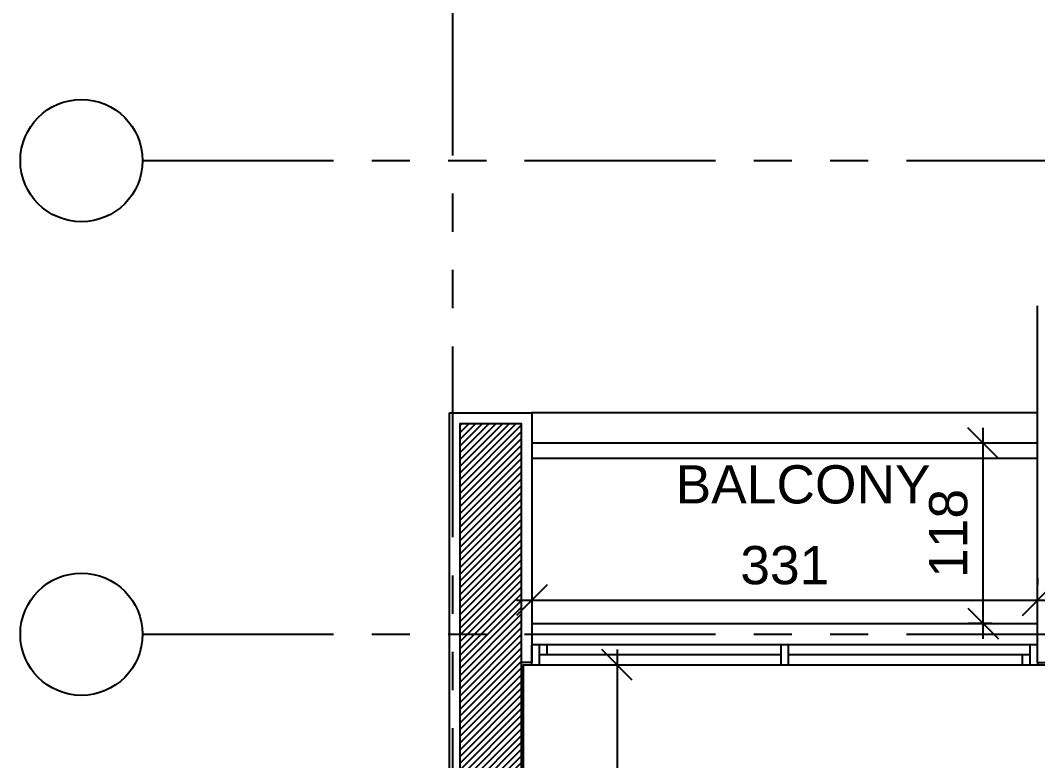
# Model space of a CAD drawing. Extents: x 83 to 143.2, y -2.6 to 70.8.
# Drawn here: x 88.85 to 95.51, y 17.77 to 22.62 of the extents above; entities that cross this region are included whole.
import ezdxf
from ezdxf.enums import TextEntityAlignment as Align

# ---------------------------------------------------------------- set-up
doc = ezdxf.new("R2010")
doc.units = 0
doc.header["$MEASUREMENT"] = 0
doc.header["$PDMODE"] = 3
doc.header["$PDSIZE"] = 0.3
doc.linetypes.add('AXIS_100$0$A-AXIS$0$PHANTOM', pattern=[2.5, 1.25, -0.25, 0.25, -0.25, 0.25, -0.25])
doc.layers.get('0').update_dxf_attribs({"linetype": 'CONTINUOUS'})
doc.layers.get('DEFPOINTS').update_dxf_attribs({"linetype": 'CONTINUOUS'})
for name, color, linetype in [('A-ALU', 9, 'CONTINUOUS'), ('A-BALUST', 1, 'CONTINUOUS'), ('a-dim', 3, 'CONTINUOUS'), ('A-HATCH-CONC', 8, 'CONTINUOUS'), ('A-NOMENCLATURE', 3, 'CONTINUOUS'), ('A-PLASTER', 8, 'CONTINUOUS'), ('A-PROJECTION', 9, 'CONTINUOUS'), ('a-revetement', 1, 'CONTINUOUS'), ('AXIS_100$0$A-AXIS-100', 10, 'AXIS_100$0$A-AXIS$0$PHANTOM'), ('S-8TH$0$A-STR 7-8TH', 2, 'CONTINUOUS')]:
    doc.layers.add(name, color=color, linetype=linetype)
doc.styles.add('A100-STEXT', font='ARIAL.TTF', dxfattribs={"height": 0.25})
doc.dimstyles.new('A100-DIM', dxfattribs={"dimtxt": 0.25, "dimasz": 0.2, "dimexe": 0.1, "dimexo": 0.3, "dimgap": 0.1, "dimtad": 1, "dimlfac": 100, "dimrnd": 0.5, "dimdsep": 46, "dimtxsty": 'A100-STEXT', "dimblk1": 'OBLIQUE', "dimblk2": 'OBLIQUE', "dimsah": 1, "dimcen": -0.05, "dimdle": 0.1, "dimclrd": 15, "dimclre": 15, "dimclrt": 256, "dimadec": 0, "dimazin": 0, "dimtfac": 0.28, "dimtix": 1, "dimtmove": 2, "dimatfit": 3, "dimldrblk": 'OBLIQUE', "dimfxl": 0, "dimtolj": 1, "dimarcsym": 0})

# ---------------------------------------------------------------- blocks, each defined once
blk = doc.blocks.new('A$C5D3262F0')
at = {"layer": 'A-ALU'}
for p, q in [((3.8584, 18.53), (0.5484, 18.53)), ((0.5484, 18.4), (0.5484, 18.53)), ((0.5984, 18.4), (0.5984, 18.53)), ((0.6484, 18.465), (0.6484, 18.53)), ((3.8084, 18.4), (3.8084, 18.53)), ((2.1784, 18.465), (0.5984, 18.465)), ((3.8084, 18.465), (2.2284, 18.465)), ((3.7584, 18.4), (3.7584, 18.465)), ((0.5484, 18.4), (3.8584, 18.4))]:
    blk.add_line(p, q, dxfattribs=at)
blk.add_lwpolyline([(2.2284, 18.53), (2.1784, 18.53), (2.1784, 18.4), (2.2284, 18.4)], close=True, dxfattribs=at)
blk = doc.blocks.new('_OBLIQUE')
at = {"color": 0, "linetype": 'ByBlock'}
blk.add_line((-0.5, -0.5), (0.5, 0.5), dxfattribs=at)
blk = doc.blocks.new('*D143')
at = {"layer": 'a-dim', "color": 15, "lineweight": -2}
for p, q in [((92.7549, 18.5), (92.7549, 14.815)), ((92.4428, 18.4), (92.8549, 18.4)), ((92.4428, 14.915), (92.8549, 14.915))]:
    blk.add_line(p, q, dxfattribs=at)
at = {"layer": 'DEFPOINTS', "color": 0}
for p in [(92.1428, 18.4), (92.1428, 14.915), (92.7549, 14.915)]:
    blk.add_point(p, dxfattribs=at)
at = {"layer": 'a-dim', "color": 15, "lineweight": -2, "xscale": 0.2, "yscale": 0.2, "zscale": 0.2}
for p, rotation in [((92.7549, 18.4), 90), ((92.7549, 14.915), 270)]:
    blk.add_blockref('_OBLIQUE', p, dxfattribs=dict(at, rotation=rotation))
at = {"layer": 'a-dim', "insert": (92.5272, 16.6575), "char_height": 0.25, "attachment_point": 5, "rotation": 90, "style": 'A100-STEXT'}
blk.add_mtext('\\A1;348.5', dxfattribs=at)
blk = doc.blocks.new('*D160')
at = {"layer": 'a-dim', "color": 15, "lineweight": -2}
for p, q in [((92.1978, 18.97), (92.1978, 18.9228)), ((95.5078, 18.97), (95.5078, 18.9228)), ((92.0978, 18.8228), (95.6078, 18.8228))]:
    blk.add_line(p, q, dxfattribs=at)
at = {"layer": 'DEFPOINTS', "color": 0}
for p in [(95.5078, 18.8228), (92.1978, 18.67), (95.5078, 18.67)]:
    blk.add_point(p, dxfattribs=at)
at = {"layer": 'a-dim', "color": 15, "lineweight": -2, "xscale": 0.2, "yscale": 0.2, "zscale": 0.2, "rotation": 180}
blk.add_blockref('_OBLIQUE', (92.1978, 18.8228), dxfattribs=at)
at = {"layer": 'a-dim', "color": 15, "lineweight": -2, "xscale": 0.2, "yscale": 0.2, "zscale": 0.2}
blk.add_blockref('_OBLIQUE', (95.5078, 18.8228), dxfattribs=at)
at = {"layer": 'a-dim', "insert": (93.8528, 19.0506), "char_height": 0.25, "attachment_point": 5, "style": 'A100-STEXT'}
blk.add_mtext('\\A1;331', dxfattribs=at)
blk = doc.blocks.new('*D161')
at = {"layer": 'a-dim', "color": 15, "lineweight": -2}
for p, q in [((95.1517, 18.57), (95.1517, 19.95)), ((95.2078, 19.85), (95.0517, 19.85)), ((95.2078, 18.67), (95.0517, 18.67))]:
    blk.add_line(p, q, dxfattribs=at)
at = {"layer": 'DEFPOINTS', "color": 0}
for p in [(95.1517, 19.85), (95.5078, 19.85), (95.5078, 18.67)]:
    blk.add_point(p, dxfattribs=at)
at = {"layer": 'a-dim', "color": 15, "lineweight": -2, "xscale": 0.2, "yscale": 0.2, "zscale": 0.2}
for p, rotation in [((95.1517, 19.85), 90), ((95.1517, 18.67), 270)]:
    blk.add_blockref('_OBLIQUE', p, dxfattribs=dict(at, rotation=rotation))
at = {"layer": 'a-dim', "insert": (94.9241, 19.26), "char_height": 0.25, "attachment_point": 5, "rotation": 90, "style": 'A100-STEXT'}
blk.add_mtext('\\A1;118', dxfattribs=at)

msp = doc.modelspace()

# ---------------------------------------------------------------- hatches: boundary and pattern name
at = {"layer": 'A-HATCH-CONC', "ltscale": 4}
h = msp.add_hatch(dxfattribs=at)
h.set_pattern_fill('ANSI31', color=256, scale=0.25, style=0)
h.set_pattern_definition([(45, (91.649424, -3e-10), (-0.022097087, 0.022097087), [])])
h.paths.add_polyline_path([(92.12779, 19.98), (91.72779, 19.98), (91.72779, 3.57), (93.67779, 3.57), (95.87779, 3.87), (95.87779, 5.8), (95.57779, 5.8), (95.57779, 4.13187), (93.65743, 3.87), (92.12779, 3.87)])

# ---------------------------------------------------------------- linework, layer by layer
at = {"layer": 'A-ALU'}
msp.add_line((92.19779, 18.67), (95.50779, 18.67), dxfattribs=at)
at = {"layer": 'A-BALUST'}
for p, q in [((95.50779, 19.85), (92.19779, 19.85)), ((95.50779, 19.75), (92.19779, 19.75))]:
    msp.add_line(p, q, dxfattribs=at)
at = {"layer": 'A-PLASTER'}
for points in [[(94.57779, 14.315), (94.49279, 14.315), (94.49279, 14.915), (94.31279, 14.915), (94.31279, 14.315), (92.14279, 14.315), (92.14279, 18.4), (92.19779, 18.4), (92.19779, 18.415)], [(95.50779, 18.415), (95.50779, 18.4), (95.56279, 18.4), (95.56279, 14.315), (95.47779, 14.315)]]:
    msp.add_lwpolyline(points, dxfattribs=at)
at = {"layer": 'A-PROJECTION'}
msp.add_line((95.50779, 20.05), (92.19779, 20.05), dxfattribs=at)
at = {"layer": 'a-revetement'}
for p, q in [((95.50779, 18.415), (95.50779, 20.75)), ((91.65779, 3.5), (91.65779, 20.05)), ((91.65779, 20.05), (92.19779, 20.05)), ((92.19779, 20.05), (92.19779, 18.415)), ((92.19779, 18.415), (92.12779, 18.415)), ((95.50779, 18.415), (95.57779, 18.415))]:
    msp.add_line(p, q, dxfattribs=at)
at = {"layer": 'AXIS_100$0$A-AXIS-100'}
for p, q in [((91.67779, 32.98435), (91.67779, -1.8346)), ((89.64942, 21.7), (115.97779, 21.7)), ((89.64942, 18.6), (136.85877, 18.6))]:
    msp.add_line(p, q, dxfattribs=at)
at = {"layer": 'AXIS_100$0$A-AXIS-100', "linetype": 'Continuous'}
for centre in [(89.24942, 21.7), (89.24942, 18.6)]:
    msp.add_circle(centre, 0.4, dxfattribs=at)
at = {"layer": 'S-8TH$0$A-STR 7-8TH'}
msp.add_lwpolyline([(91.72779, 3.57), (91.72779, 19.98), (92.12779, 19.98), (92.12779, 3.87), (93.65743, 3.87), (95.57779, 4.13187), (95.57779, 5.8), (95.87779, 5.8), (95.87779, 3.87), (93.67779, 3.57)], close=True, dxfattribs=at)

# ---------------------------------------------------------------- block references
at = {"layer": 'A-ALU'}
msp.add_blockref('A$C5D3262F0', (91.64942, 0), dxfattribs=at)

# ---------------------------------------------------------------- texts
at = {"layer": 'A-NOMENCLATURE', "style": 'A100-STEXT'}
msp.add_text('BALCONY', height=0.25, dxfattribs=at).set_placement((93.97261, 19.58113), align=Align.MIDDLE)

# ---------------------------------------------------------------- dimensions: what is measured, and where the dimension line sits
at = {"layer": 'a-dim'}
for p1, p2, distance, picture, middle in [((95.50779, 18.67), (95.50779, 19.85), 0.35605, '*D161', (94.9241, 19.26)), ((92.19779, 18.67), (95.50779, 18.67), 0.15283, '*D160', (93.85279, 19.05056)), ((92.14279, 18.4), (92.14279, 14.915), 0.6121, '*D143', (92.52716, 16.6575))]:
    dim = msp.add_aligned_dim(p1=p1, p2=p2, distance=distance, dimstyle='A100-DIM', dxfattribs=at)
    dim.commit()
    dim.dimension.update_dxf_attribs({"geometry": picture, "text_midpoint": middle})

doc.saveas('drawing.dxf')
